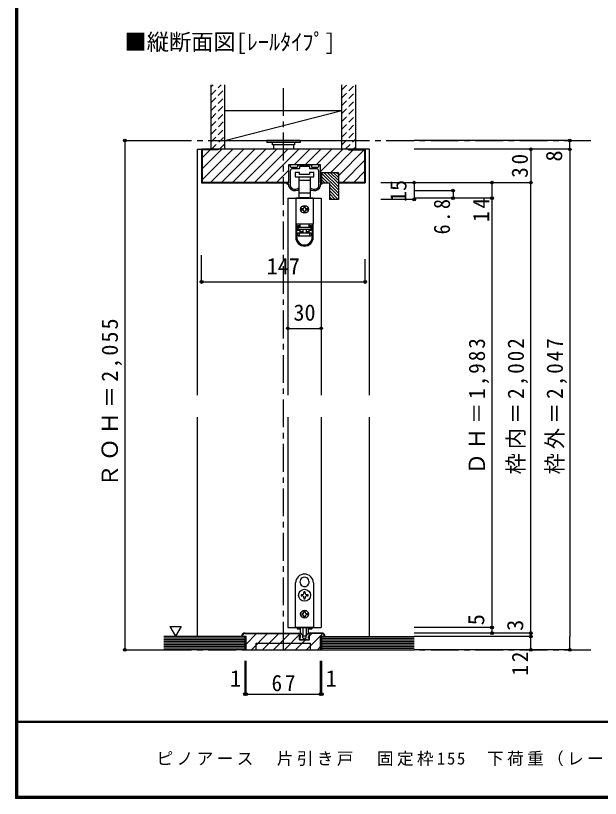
# Model space of a CAD drawing. Units: millimetres at full size, sheet at 1:5; details may follow other scales. Extents: x -973 to 977, y -718 to 696.
# Drawn here: x -973 to -448, y -701 to 3 of the extents above; entities that cross this region are included whole.
import ezdxf
from ezdxf.enums import TextEntityAlignment as Align

# ---------------------------------------------------------------- set-up
doc = ezdxf.new("R2010")
doc.units = ezdxf.units.MM
doc.header["$LTSCALE"] = 5
doc.header["$PDMODE"] = 32
doc.header["$PDSIZE"] = 2.5
doc.linetypes.add('CHAIN1', pattern=[8, 5, -1, 1, -1])
doc.linetypes.add('DASHED1', pattern=[1.8, 1.2, -0.6])
for name, color, linetype in [('0-1_通り芯', 4, 'CHAIN1'), ('0-2_柱', 3, 'Continuous'), ('0-3_仕上げ', 2, 'Continuous'), ('0-4_枠', 3, 'Continuous'), ('0-6_扉', 6, 'Continuous'), ('0-7_金物', 7, 'Continuous'), ('0-A_文字', 7, 'Continuous'), ('0-B_寸法', 7, 'Continuous'), ('0-C_ハッチ', 4, 'DASHED1'), ('F-1_枠', 6, 'Continuous'), ('F-A_文字', 7, 'Continuous')]:
    doc.layers.add(name, color=color, linetype=linetype)
doc.styles.add('ＭＳ ゴシック', font='')
doc.styles.get('ＭＳ ゴシック').set_extended_font_data('MS Gothic')

msp = doc.modelspace()

# ---------------------------------------------------------------- linework, layer by layer
at = {"layer": '0-1_通り芯'}
for p, q in [((-732.68, -567.167), (-732.68, -59.167)), ((-840.18, -109.167), (-456.18, -109.167)), ((-840.18, -567.167), (-456.18, -567.167))]:
    msp.add_line(p, q, dxfattribs=at)
at = {"layer": '0-2_柱', "color": 7}
msp.add_line((-785.18, -109.167), (-680.18, -82.167), dxfattribs=at)
at = {"layer": '0-2_柱'}
for p, q in [((-785.18, -82.167), (-680.18, -82.167)), ((-785.18, -109.167), (-680.18, -109.167))]:
    msp.add_line(p, q, dxfattribs=at)
at = {"layer": '0-3_仕上げ'}
for p, q in [((-797.68, -117.167), (-797.68, -59.167)), ((-785.18, -117.167), (-785.18, -59.167)), ((-680.18, -117.167), (-680.18, -59.167)), ((-667.68, -117.167), (-667.68, -59.167)), ((-767.18, -555.167), (-840.18, -555.167)), ((-767.18, -567.167), (-767.18, -555.167)), ((-698.18, -567.167), (-698.18, -555.167)), ((-698.18, -555.167), (-615.18, -555.167)), ((-767.18, -567.167), (-840.18, -567.167)), ((-698.18, -567.167), (-615.18, -567.167))]:
    msp.add_line(p, q, dxfattribs=at)
at = {"layer": '0-3_仕上げ', "color": 7}
for p, q in [((-767.18, -556.667), (-840.18, -556.667)), ((-767.18, -558.167), (-840.18, -558.167)), ((-767.18, -559.667), (-840.18, -559.667)), ((-767.18, -561.167), (-840.18, -561.167)), ((-767.18, -562.667), (-840.18, -562.667)), ((-698.18, -556.667), (-615.18, -556.667)), ((-698.18, -558.167), (-615.18, -558.167)), ((-698.18, -559.667), (-615.18, -559.667)), ((-698.18, -561.167), (-615.18, -561.167)), ((-698.18, -562.667), (-615.18, -562.667)), ((-767.18, -564.167), (-840.18, -564.167)), ((-767.18, -565.667), (-840.18, -565.667)), ((-698.18, -564.167), (-615.18, -564.167)), ((-698.18, -565.667), (-615.18, -565.667))]:
    msp.add_line(p, q, dxfattribs=at)
at = {"layer": '0-4_枠', "color": 4}
for p, q in [((-810.18, -117.167), (-806.18, -117.167)), ((-810.18, -117.167), (-810.18, -338.167)), ((-655.18, -117.167), (-659.18, -117.167)), ((-655.18, -338.167), (-655.18, -117.167)), ((-810.18, -358.167), (-810.18, -555.167)), ((-655.18, -555.167), (-655.18, -358.167))]:
    msp.add_line(p, q, dxfattribs=at)
at = {"layer": '0-4_枠'}
for p, q in [((-805.68, -117.667), (-805.68, -146.667)), ((-791.18, -117.667), (-805.68, -117.667)), ((-791.18, -117.167), (-791.18, -117.667)), ((-674.18, -117.667), (-674.18, -117.167)), ((-674.18, -117.667), (-659.68, -117.667)), ((-659.68, -117.667), (-659.68, -146.667)), ((-659.18, -117.167), (-659.18, -147.167)), ((-683.28, -138.167), (-683.28, -162.167)), ((-806.18, -147.167), (-728.08, -147.167)), ((-805.68, -146.667), (-728.08, -146.667)), ((-691.28, -147.167), (-691.28, -162.167)), ((-683.28, -146.667), (-659.68, -146.667)), ((-683.28, -147.167), (-659.18, -147.167)), ((-683.28, -162.167), (-691.28, -162.167)), ((-766.18, -555.167), (-770.18, -555.167)), ((-767.18, -552.167), (-718.08, -552.167)), ((-767.18, -552.667), (-718.08, -552.667)), ((-766.18, -567.167), (-766.18, -555.167)), ((-718.08, -558.167), (-718.08, -552.167)), ((-709.28, -558.167), (-709.28, -552.167)), ((-698.18, -552.167), (-709.28, -552.167)), ((-698.18, -552.667), (-709.28, -552.667)), ((-695.18, -555.167), (-699.18, -555.167)), ((-699.18, -567.167), (-699.18, -555.167)), ((-757.18, -561.167), (-708.18, -561.167)), ((-757.18, -567.167), (-757.18, -561.167)), ((-718.08, -558.167), (-709.28, -558.167)), ((-708.18, -567.167), (-708.18, -561.167)), ((-766.18, -567.167), (-699.18, -567.167))]:
    msp.add_line(p, q, dxfattribs=at)
for points in [[(-659.18, -117.167), (-806.18, -117.167), (-806.18, -147.167)], [(-699.28, -131.167), (-728.08, -131.167), (-728.08, -147.167)], [(-683.28, -138.167), (-699.28, -138.167), (-699.28, -131.167)], [(-698.28, -138.167), (-698.28, -143.417), (-698.28, -147.167), (-691.28, -147.167)]]:
    msp.add_lwpolyline(points, dxfattribs=at)
for centre, radius, start, end in [((-767.18, -555.167), 3, 90, 180), ((-767.18, -555.167), 2.5, 90.0008, 180), ((-698.18, -555.167), 3, 0, 90), ((-698.18, -555.167), 2.5, 0, 90)]:
    msp.add_arc(centre, radius, start, end, dxfattribs=at)
at = {"layer": '0-6_扉'}
for p, q in [((-728.68, -161.167), (-698.68, -161.167)), ((-728.68, -161.167), (-728.68, -338.167)), ((-698.68, -161.167), (-698.68, -338.167)), ((-728.68, -358.167), (-728.68, -547.167)), ((-698.68, -358.167), (-698.68, -547.167)), ((-728.68, -547.167), (-698.68, -547.167))]:
    msp.add_line(p, q, dxfattribs=at)
at = {"layer": '0-7_金物'}
for p, q in [((-747.68, -109.167), (-747.68, -111.167)), ((-717.68, -109.167), (-747.68, -109.167)), ((-717.68, -111.167), (-747.68, -111.167)), ((-742.68, -111.167), (-742.68, -113.167)), ((-722.68, -111.167), (-722.68, -113.167)), ((-717.68, -109.167), (-717.68, -111.167)), ((-722.68, -113.167), (-742.68, -113.167)), ((-741.68, -113.167), (-741.68, -117.167)), ((-723.68, -113.167), (-723.68, -117.167)), ((-727.68, -147.167), (-727.68, -131.667)), ((-727.18, -131.167), (-726.98, -131.167)), ((-726.48, -131.667), (-726.48, -132.667)), ((-725.98, -133.167), (-720.33, -133.167)), ((-719.83, -132.667), (-719.83, -131.667)), ((-719.33, -131.167), (-708.03, -131.167)), ((-718.33, -132.967), (-718.33, -134.367)), ((-709.03, -134.367), (-709.03, -132.967)), ((-707.53, -131.667), (-707.53, -132.667)), ((-707.03, -133.167), (-701.38, -133.167)), ((-700.88, -132.667), (-700.88, -131.667)), ((-700.38, -131.167), (-700.18, -131.167)), ((-699.68, -131.667), (-699.68, -147.167)), ((-726.48, -136.667), (-726.48, -150.79)), ((-718.63, -134.667), (-724.48, -134.667)), ((-722.18, -137.867), (-722.18, -141.867)), ((-718.18, -137.867), (-722.18, -137.867)), ((-718.18, -139.867), (-718.18, -137.867)), ((-709.18, -139.867), (-718.18, -139.867)), ((-709.18, -137.867), (-709.18, -139.867)), ((-705.18, -137.867), (-709.18, -137.867)), ((-702.88, -134.667), (-708.73, -134.667)), ((-705.18, -141.867), (-705.18, -137.867)), ((-700.88, -150.79), (-700.88, -136.667)), ((-727.68, -147.167), (-729.08, -147.167)), ((-722.18, -141.867), (-713.68, -141.867)), ((-718.93, -141.867), (-718.93, -156.467)), ((-718.93, -144.867), (-713.68, -144.867)), ((-713.68, -141.867), (-705.18, -141.867)), ((-713.68, -144.867), (-708.43, -144.867)), ((-708.43, -156.467), (-708.43, -141.867)), ((-699.68, -147.167), (-698.28, -147.167)), ((-729.08, -148.367), (-727.68, -148.367)), ((-727.68, -150.632), (-727.68, -148.367)), ((-719.18, -152.667), (-719.18, -152.924)), ((-708.18, -152.924), (-708.18, -152.667)), ((-721.58, -161.167), (-721.58, -184.467)), ((-705.78, -161.167), (-721.58, -161.167)), ((-718.93, -156.467), (-718.93, -160.867)), ((-713.68, -156.467), (-718.93, -156.467)), ((-718.93, -160.867), (-717.68, -160.867)), ((-708.43, -156.467), (-713.68, -156.467)), ((-709.68, -161.167), (-709.68, -160.867)), ((-709.68, -160.867), (-708.43, -160.867)), ((-708.43, -160.867), (-708.43, -156.467)), ((-705.78, -161.167), (-705.78, -184.467)), ((-714.18, -168.667), (-714.18, -169.667)), ((-713.18, -169.667), (-713.18, -168.667)), ((-715.18, -170.667), (-716.18, -170.667)), ((-716.18, -171.667), (-715.18, -171.667)), ((-714.18, -172.667), (-714.18, -173.667)), ((-713.18, -173.667), (-713.18, -172.667)), ((-711.18, -170.667), (-712.18, -170.667)), ((-712.18, -171.667), (-711.18, -171.667)), ((-721.58, -184.467), (-721.58, -184.567)), ((-705.78, -184.467), (-721.58, -184.467)), ((-721.58, -184.567), (-721.58, -196.267)), ((-720.58, -184.567), (-721.58, -184.567)), ((-720.58, -196.267), (-720.58, -184.567)), ((-717.88, -184.567), (-720.58, -184.567)), ((-719.78, -185.567), (-717.88, -185.567)), ((-719.78, -185.567), (-719.78, -190.267)), ((-717.88, -186.567), (-719.78, -186.567)), ((-717.68, -186.667), (-719.58, -186.667)), ((-719.58, -186.667), (-719.58, -187.167)), ((-718.58, -184.567), (-718.58, -184.467)), ((-717.88, -184.567), (-717.88, -185.567)), ((-717.88, -185.567), (-717.88, -186.567)), ((-717.68, -186.667), (-717.68, -184.467)), ((-717.68, -191.167), (-717.68, -189.167)), ((-715.18, -189.167), (-715.18, -192.167)), ((-712.18, -189.167), (-712.18, -192.167)), ((-709.68, -184.467), (-709.68, -186.667)), ((-707.78, -186.667), (-709.68, -186.667)), ((-709.68, -189.167), (-709.68, -191.167)), ((-709.48, -185.567), (-709.48, -184.567)), ((-706.78, -184.567), (-709.48, -184.567)), ((-709.48, -185.567), (-707.58, -185.567)), ((-709.48, -189.267), (-707.58, -189.267)), ((-709.48, -190.267), (-709.48, -189.267)), ((-708.78, -184.467), (-708.78, -184.567)), ((-707.78, -187.167), (-707.78, -186.667)), ((-707.58, -190.267), (-707.58, -185.567)), ((-705.78, -184.467), (-705.78, -184.567)), ((-705.78, -196.267), (-705.78, -184.567)), ((-717.88, -190.267), (-719.78, -190.267)), ((-719.58, -195.167), (-719.58, -192.167)), ((-719.58, -192.167), (-718.58, -192.167)), ((-718.58, -195.167), (-719.58, -195.167)), ((-718.58, -192.167), (-718.58, -195.167)), ((-718.58, -192.167), (-708.78, -192.167)), ((-708.78, -195.167), (-718.58, -195.167)), ((-717.88, -190.267), (-717.88, -192.167)), ((-717.68, -191.167), (-715.18, -191.167)), ((-717.68, -192.167), (-717.68, -191.167)), ((-709.48, -192.167), (-709.48, -190.267)), ((-707.58, -190.267), (-709.48, -190.267)), ((-708.78, -195.167), (-708.78, -192.167)), ((-708.78, -192.167), (-707.78, -192.167)), ((-707.78, -195.167), (-708.78, -195.167)), ((-707.78, -192.167), (-707.78, -195.167)), ((-713.779, -502.018), (-713.68, -502.117)), ((-713.581, -502.018), (-713.68, -502.117)), ((-721.68, -547.167), (-721.68, -507.167)), ((-717.323, -508.156), (-717.188, -508.192)), ((-717.224, -508.327), (-717.188, -508.192)), ((-710.038, -508.156), (-710.173, -508.192)), ((-710.137, -508.327), (-710.173, -508.192)), ((-705.68, -507.167), (-705.68, -547.167)), ((-715.88, -517.667), (-716.83, -517.667)), ((-716.83, -517.667), (-716.83, -518.667)), ((-716.83, -518.667), (-715.88, -518.667)), ((-714.18, -515.017), (-714.18, -515.967)), ((-713.18, -515.017), (-714.18, -515.017)), ((-713.18, -515.967), (-713.18, -515.017)), ((-713.18, -521.317), (-713.18, -520.367)), ((-710.53, -517.667), (-711.48, -517.667)), ((-711.48, -518.667), (-710.53, -518.667)), ((-710.53, -518.667), (-710.53, -517.667)), ((-715.48, -534.667), (-716.08, -534.667)), ((-716.08, -534.667), (-716.08, -535.667)), ((-714.18, -532.767), (-713.18, -532.767)), ((-714.18, -532.767), (-714.18, -533.367)), ((-713.18, -532.767), (-713.18, -533.367)), ((-711.88, -534.667), (-711.28, -534.667)), ((-716.08, -535.667), (-715.48, -535.667)), ((-714.18, -536.967), (-714.18, -537.567)), ((-713.18, -537.567), (-714.18, -537.567)), ((-713.18, -536.967), (-713.18, -537.567)), ((-705.68, -547.167), (-721.68, -547.167)), ((-720.28, -547.167), (-720.28, -548.367)), ((-720.28, -548.367), (-717.148, -548.367)), ((-717.18, -551.588), (-717.18, -547.167)), ((-715.18, -547.167), (-715.18, -554.788)), ((-712.18, -547.167), (-712.18, -554.788)), ((-710.213, -548.367), (-707.08, -548.367)), ((-710.18, -551.588), (-710.18, -547.167)), ((-707.08, -547.167), (-707.08, -548.367)), ((-718.18, -552.167), (-717.637, -552.167)), ((-718.18, -553.167), (-718.18, -552.167)), ((-716.018, -553.579), (-717.284, -552.313)), ((-717.18, -556.667), (-717.18, -555.403)), ((-715.806, -553.667), (-715.48, -553.667)), ((-715.28, -556.367), (-715.28, -553.867)), ((-712.48, -555.088), (-714.88, -555.088)), ((-712.08, -556.367), (-712.08, -553.867)), ((-711.555, -553.667), (-711.88, -553.667)), ((-711.342, -553.579), (-710.077, -552.313)), ((-710.18, -556.667), (-710.18, -555.403)), ((-717.48, -558.167), (-717.966, -556.94)), ((-717.18, -556.667), (-717.78, -556.667)), ((-716.38, -558.167), (-717.48, -558.167)), ((-716.38, -558.167), (-716.18, -557.967)), ((-716.18, -557.967), (-715.98, -558.167)), ((-711.38, -558.167), (-715.98, -558.167)), ((-713.68, -556.967), (-713.38, -556.667)), ((-713.38, -556.667), (-712.38, -556.667)), ((-711.18, -557.967), (-711.38, -558.167)), ((-710.98, -558.167), (-711.18, -557.967)), ((-710.98, -558.167), (-709.88, -558.167)), ((-710.18, -556.667), (-709.58, -556.667)), ((-709.88, -558.167), (-709.394, -556.94))]:
    msp.add_line(p, q, dxfattribs=at)
for points in [[(-709.33, -132.667), (-713.38, -132.667), (-713.68, -132.367), (-713.98, -132.667), (-718.03, -132.667)], [(-698.28, -148.367), (-699.68, -148.367), (-699.68, -150.632)], [(-709.68, -160.867), (-717.68, -160.867), (-717.68, -161.167)], [(-719.78, -189.267), (-717.88, -189.267), (-717.88, -190.267)], [(-707.58, -186.567), (-709.48, -186.567), (-709.48, -185.567)], [(-705.78, -184.567), (-706.78, -184.567), (-706.78, -196.267)], [(-712.18, -191.167), (-709.68, -191.167), (-709.68, -192.167)], [(-714.18, -520.367), (-714.18, -521.317), (-713.18, -521.317)], [(-711.28, -534.667), (-711.28, -535.667), (-711.88, -535.667)], [(-709.18, -553.167), (-709.18, -552.167), (-709.723, -552.167)], [(-714.98, -556.667), (-713.98, -556.667), (-713.68, -556.967)]]:
    msp.add_lwpolyline(points, dxfattribs=at)
msp.add_lwpolyline([(-707.78, -189.167), (-719.58, -189.167), (-719.58, -187.167), (-707.78, -187.167)], close=True, dxfattribs=at)
for centre, radius in [((-713.68, -171.167), 3.5), ((-713.68, -518.167), 5.35), ((-713.68, -535.167), 3.5)]:
    msp.add_circle(centre, radius, dxfattribs=at)
for centre, radius, start, end in [((-727.18, -131.667), 0.5, 90, 180), ((-726.98, -131.667), 0.5, 360, 90), ((-725.98, -132.667), 0.5, 180, 270), ((-720.33, -132.667), 0.5, 270, 0), ((-719.33, -131.667), 0.5, 90, 180), ((-718.03, -132.967), 0.3, 90, 180), ((-709.33, -132.967), 0.3, 0, 90), ((-708.03, -131.667), 0.5, 0, 90), ((-707.03, -132.667), 0.5, 180, 270), ((-701.38, -132.667), 0.5, 270, 360), ((-700.38, -131.667), 0.5, 90, 180), ((-700.18, -131.667), 0.5, 0, 90), ((-724.48, -136.667), 2, 90, 180), ((-718.63, -134.367), 0.3, 270, 360), ((-708.73, -134.367), 0.3, 180, 270), ((-702.88, -136.667), 2, 0, 90), ((-729.08, -147.767), 0.6, 90, 270), ((-698.28, -147.767), 0.6, 270, 90), ((-725.68, -150.632), 2, 180, 215.95057), ((-722.28, -148.167), 6.2, 215.95057, 293.81884), ((-726.18, -150.79), 0.3, 180, 213.92311), ((-722.28, -148.167), 5, 213.92311, 301.89079), ((-720.18, -152.924), 1, 293.81884, 0), ((-719.48, -152.667), 0.3, 360, 121.89079), ((-707.88, -152.667), 0.3, 58.10921, 180), ((-707.18, -152.924), 1, 180, 246.18116), ((-705.08, -148.167), 5, 238.10921, 326.07689), ((-705.08, -148.167), 6.2, 246.18116, 324.04943), ((-701.18, -150.79), 0.3, 326.07689, 360), ((-701.68, -150.632), 2, 324.04943, 360), ((-713.68, -168.667), 0.5, 90, 180), ((-713.68, -168.667), 0.5, 0, 90), ((-716.18, -171.167), 0.5, 90, 180), ((-716.18, -171.167), 0.5, 180, 270), ((-715.18, -169.667), 1, 270, 0), ((-715.18, -172.667), 1, 0, 90), ((-713.68, -173.667), 0.5, 180, 270), ((-713.68, -173.667), 0.5, 270, 0), ((-712.18, -169.667), 1, 180, 270), ((-712.18, -172.667), 1, 90, 180), ((-711.18, -171.167), 0.5, 0, 90), ((-711.18, -171.167), 0.5, 270, 0), ((-713.68, -196.267), 7.9, 180, 0), ((-713.68, -196.267), 6.9, 180, 0), ((-713.68, -507.167), 8, 0, 180), ((-713.68, -506.167), 4.15, 91.3645, 208.6355), ((-713.68, -506.167), 4.15, 331.3645, 88.6355), ((-713.68, -506.167), 4.15, 211.3645, 328.6355), ((-715.88, -515.967), 1.7, 270, 0), ((-715.88, -520.367), 1.7, 0, 90), ((-711.48, -515.967), 1.7, 180, 270), ((-711.48, -520.367), 1.7, 90, 180), ((-715.48, -533.367), 1.3, 270, 0), ((-711.88, -533.367), 1.3, 180, 270), ((-715.48, -536.967), 1.3, 0, 90), ((-711.88, -536.967), 1.3, 90, 180), ((-720.18, -555.403), 3, 0, 48.19), ((-717.637, -552.667), 0.5, 45, 90), ((-715.18, -551.588), 2, 180, 264.78409), ((-715.806, -553.367), 0.3, 225, 270), ((-715.48, -553.867), 0.2, 0, 90), ((-715.38, -553.779), 0.2, 0, 84.78409), ((-714.88, -554.788), 0.3, 180, 270), ((-712.48, -554.788), 0.3, 270, 0), ((-711.98, -553.779), 0.2, 95.21591, 180), ((-711.88, -553.867), 0.2, 90, 180), ((-712.18, -551.588), 2, 275.21591, 0), ((-711.555, -553.367), 0.3, 270, 315), ((-707.18, -555.403), 3, 131.81, 180), ((-709.723, -552.667), 0.5, 90, 135), ((-717.78, -556.867), 0.2, 90, 201.616), ((-714.98, -556.367), 0.3, 180, 270), ((-712.38, -556.367), 0.3, 270, 0), ((-709.58, -556.867), 0.2, 338.384, 90)]:
    msp.add_arc(centre, radius, start, end, dxfattribs=at)
at = {"layer": '0-A_文字'}
msp.add_line((-834.616, -546.353), (-829.616, -555.013), dxfattribs=at)
msp.add_lwpolyline([(-834.616, -546.353), (-824.616, -546.353), (-829.616, -555.013)], dxfattribs=at)
at = {"layer": '0-B_寸法', "color": 4}
for p, q in [((-875.18, -109.167), (-875.18, -567.167)), ((-875.18, -109.167), (-840.18, -109.167)), ((-475.18, -109.167), (-615.18, -109.167)), ((-475.18, -117.167), (-475.18, -109.167)), ((-475.18, -117.167), (-615.18, -117.167)), ((-475.18, -117.167), (-615.18, -117.167)), ((-510.18, -117.167), (-510.18, -147.167)), ((-475.18, -117.167), (-475.18, -555.167)), ((-615.18, -147.167), (-645.18, -147.167)), ((-510.18, -147.167), (-615.18, -147.167)), ((-615.18, -147.167), (-615.18, -162.167)), ((-545.18, -147.167), (-545.18, -161.167)), ((-510.18, -567.167), (-510.18, -147.167)), ((-580.18, -154.367), (-615.18, -154.367)), ((-580.18, -154.367), (-580.18, -161.167)), ((-545.18, -161.167), (-615.18, -161.167)), ((-545.18, -161.167), (-545.18, -547.167)), ((-615.18, -162.167), (-645.18, -162.167)), ((-806.18, -236.471), (-806.18, -212.413)), ((-659.18, -236.471), (-659.18, -215.913)), ((-806.18, -236.471), (-659.18, -236.471)), ((-728.68, -278.167), (-698.68, -278.167)), ((-545.18, -547.167), (-615.18, -547.167)), ((-545.18, -547.167), (-545.18, -552.167)), ((-510.18, -552.167), (-615.18, -552.167)), ((-510.18, -555.167), (-615.18, -555.167)), ((-475.18, -567.167), (-475.18, -555.167)), ((-875.18, -567.167), (-840.18, -567.167)), ((-511.242, -567.167), (-615.18, -567.167)), ((-767.18, -607.167), (-767.18, -577.167)), ((-766.18, -607.167), (-766.18, -577.167)), ((-767.18, -607.167), (-766.18, -607.167))]:
    msp.add_line(p, q, dxfattribs=at)
for points in [[(-475.18, -567.167), (-510.76, -567.167), (-511.242, -567.167)], [(-766.18, -607.167), (-699.18, -607.167), (-699.18, -577.167)], [(-699.18, -607.167), (-698.18, -607.167), (-698.18, -577.167)]]:
    msp.add_lwpolyline(points, dxfattribs=at)
at = {"layer": '0-B_寸法'}
for p in [(-875.18, -109.167), (-475.18, -109.167), (-510.18, -117.167), (-475.18, -117.167), (-615.18, -147.167), (-545.18, -147.167), (-510.18, -147.167), (-580.18, -154.367), (-615.18, -162.167), (-580.18, -161.167), (-545.18, -161.167), (-806.18, -236.471), (-659.18, -236.471), (-728.68, -278.167), (-698.68, -278.167), (-545.18, -547.167), (-545.18, -552.167), (-510.18, -552.167), (-510.18, -555.167), (-875.18, -567.167), (-510.18, -567.167), (-475.18, -567.167), (-767.18, -607.167), (-766.18, -607.167), (-699.18, -607.167), (-698.18, -607.167)]:
    msp.add_point(p, dxfattribs=at)
at = {"layer": '0-C_ハッチ'}
for p, q in [((-797.68, -68.133), (-788.714, -59.167)), ((-797.68, -61.062), (-795.785, -59.167)), ((-797.68, -75.204), (-785.18, -62.704)), ((-680.18, -70.841), (-668.506, -59.167)), ((-680.18, -63.77), (-675.577, -59.167)), ((-797.68, -82.275), (-785.18, -69.775)), ((-680.18, -77.912), (-667.68, -65.412)), ((-797.68, -89.346), (-785.18, -76.846)), ((-680.18, -84.983), (-667.68, -72.483)), ((-797.68, -96.417), (-785.18, -83.917)), ((-680.18, -92.054), (-667.68, -79.554)), ((-797.359, -103.167), (-785.18, -90.988)), ((-680.18, -99.125), (-667.68, -86.625)), ((-797.708, -110.587), (-785.18, -98.059)), ((-680.18, -106.196), (-667.68, -93.696)), ((-797.216, -117.167), (-785.18, -105.13)), ((-680.18, -113.268), (-667.68, -100.768)), ((-790.145, -117.167), (-785.18, -112.202)), ((-677.008, -117.167), (-667.68, -107.839)), ((-669.937, -117.167), (-667.68, -114.91))]:
    msp.add_line(p, q, dxfattribs=at)
at = {"layer": '0-C_ハッチ', "linetype": 'Continuous'}
for p, q in [((-805.68, -144.612), (-778.235, -117.167)), ((-805.68, -134.713), (-788.134, -117.167)), ((-805.68, -124.813), (-798.534, -117.667)), ((-797.835, -146.667), (-768.335, -117.167)), ((-787.936, -146.667), (-758.436, -117.167)), ((-778.036, -146.667), (-748.536, -117.167)), ((-738.637, -117.167), (-768.137, -146.667)), ((-758.237, -146.667), (-728.737, -117.167)), ((-748.338, -146.667), (-718.838, -117.167)), ((-722.938, -131.167), (-708.938, -117.167)), ((-713.039, -131.167), (-699.039, -117.167)), ((-703.139, -131.167), (-689.139, -117.167)), ((-699.28, -137.207), (-679.24, -117.167)), ((-690.34, -138.167), (-669.84, -117.667)), ((-683.28, -141.006), (-659.941, -117.667)), ((-679.041, -146.667), (-659.68, -127.306)), ((-728.08, -136.309), (-738.438, -146.667)), ((-698.28, -138.699), (-683.28, -153.699)), ((-695.984, -138.167), (-683.28, -150.87)), ((-693.155, -138.167), (-683.28, -148.042)), ((-690.327, -138.167), (-683.28, -145.213)), ((-687.498, -138.167), (-683.28, -142.385)), ((-684.67, -138.167), (-683.28, -139.556)), ((-669.142, -146.667), (-659.68, -137.205)), ((-728.539, -146.667), (-728.08, -146.208)), ((-698.28, -141.527), (-692.641, -147.167)), ((-698.28, -144.355), (-695.469, -147.167)), ((-691.28, -148.527), (-683.28, -156.527)), ((-691.28, -151.355), (-683.28, -159.355)), ((-691.28, -154.184), (-683.297, -162.167)), ((-691.28, -157.012), (-686.126, -162.167)), ((-691.28, -159.841), (-688.954, -162.167)), ((-766.18, -562.13), (-756.717, -552.667)), ((-761.318, -567.167), (-746.818, -552.667)), ((-751.418, -567.167), (-736.918, -552.667)), ((-741.519, -567.167), (-727.019, -552.667)), ((-731.619, -567.167), (-718.08, -553.628)), ((-711.82, -567.167), (-697.434, -552.781)), ((-709.28, -554.727), (-707.22, -552.667)), ((-721.72, -567.167), (-712.72, -558.167)), ((-701.921, -567.167), (-699.18, -564.426))]:
    msp.add_line(p, q, dxfattribs=at)
at = {"layer": 'F-1_枠'}
for p, q in [((-973.347, 695.833), (-973.347, -700.833)), ((-972.514, 695.833), (-972.514, -700.833)), ((-971.68, 695.833), (-971.68, -700.833)), ((976.653, -631.667), (-973.347, -631.667)), ((976.653, -632.5), (-973.347, -632.5)), ((976.653, -699.167), (-973.347, -699.167)), ((976.653, -700), (-973.347, -700)), ((976.653, -700.833), (-973.347, -700.833))]:
    msp.add_line(p, q, dxfattribs=at)

# ---------------------------------------------------------------- texts
at = {"layer": '0-A_文字', "style": 'ＭＳ ゴシック'}
msp.add_text('■縦断面図[ﾚｰﾙﾀｲﾌﾟ]', height=14.66, dxfattribs=at).set_placement((-875.542, -32.347), align=Align.BOTTOM_LEFT)
at = {"layer": '0-B_寸法', "style": 'ＭＳ ゴシック'}
for s, p in [('8', (-477.68, -128.167)), ('15', (-617.68, -164.667)), ('5', (-547.68, -545.167)), ('3', (-512.68, -550.167))]:
    msp.add_text(s, height=14.66, rotation=90, dxfattribs=at).set_placement(p, align=Align.BOTTOM_LEFT)
for s, p in [('147', (-747.68, -233.971)), ('30', (-723.68, -275.667)), ('1', (-780.68, -604.667)), ('1', (-694.68, -604.667))]:
    msp.add_text(s, height=14.66, dxfattribs=at).set_placement(p, align=Align.BOTTOM_LEFT)
at = {"layer": '0-B_寸法', "char_height": 14.66, "attachment_point": 7, "rotation": 90, "style": 'ＭＳ ゴシック'}
for s, insert in [('\\T1.27;\\W0.95;30', (-512.68, -142.792)), ('\\T1.27;\\W0.95;14', (-547.68, -182.417)), ('\\T1.27;\\W0.9;6.8', (-582.68, -193.667)), ('\\T1.18;ＲＯＨ＝2,055', (-877.68, -420.667)), ('\\T1.19;\\W0.95;ＤＨ＝1,983', (-547.68, -409.417)), ('\\T1.19;\\W0.95;枠内＝2,002', (-512.68, -409.417)), ('\\T1.19;\\W0.95;枠外＝2,047', (-477.68, -409.417)), ('\\T1.27;\\W0.95;12', (-512.68, -590.417))]:
    msp.add_mtext(s, dxfattribs=dict(at, insert=insert))
at = {"layer": '0-B_寸法', "insert": (-743.305, -604.667), "char_height": 14.66, "attachment_point": 7, "style": 'ＭＳ ゴシック'}
msp.add_mtext('\\T1.27;\\W0.95;67', dxfattribs=at)
at = {"layer": 'F-A_文字', "insert": (-846.68, -673.333), "char_height": 11, "attachment_point": 7, "style": 'ＭＳ ゴシック'}
msp.add_mtext('\\T1.2;ピノアース\u3000片引き戸\u3000固定枠155\u3000下荷重（レールタイプ）ドアＨ1,983\u3000枠外Ｗ1,450', dxfattribs=at)

doc.saveas('drawing.dxf')
